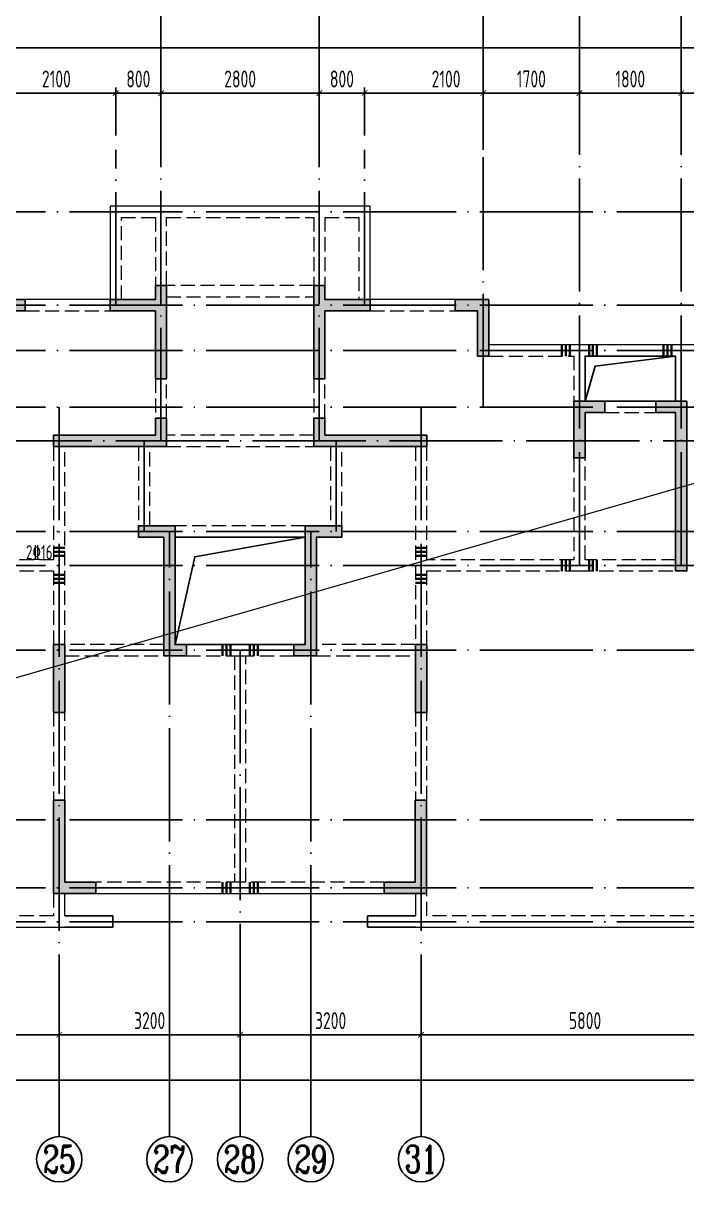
# Model space of a CAD drawing. Extents: x -812054 to 22247, y -644080 to 1003627.
# Drawn here: x -218009 to -206271, y -367582 to -347095 of the extents above; entities that cross this region are included whole.
import ezdxf
from ezdxf.enums import TextEntityAlignment as Align

# ---------------------------------------------------------------- set-up
doc = ezdxf.new("R2010")
doc.units = 0
doc.header["$LTSCALE"] = 1000
doc.linetypes.add('DASH', pattern=[0.35, 0.25, -0.1])
doc.linetypes.add('DOTE', pattern=[2.42, 2, -0.2, 0.02, -0.2])
doc.layers.get('0').update_dxf_attribs({"linetype": 'CONTINUOUS'})
doc.layers.get('DEFPOINTS').update_dxf_attribs({"linetype": 'CONTINUOUS'})
for name, color, linetype in [('A-AXIS', 1, 'CONTINUOUS'), ('A-DOTE', 10, 'DOTE'), ('AXIS_NUM', 7, 'CONTINUOUS'), ('BEAM_CON', 4, 'CONTINUOUS'), ('S-D洞口', 4, 'CONTINUOUS'), ('S-L主梁线', 4, 'DASH'), ('S-L梁编号', 6, 'CONTINUOUS'), ('S-L梁配筋', 7, 'CONTINUOUS'), ('S-Q墙填充', 252, 'CONTINUOUS'), ('S-Q墙实线', 6, 'CONTINUOUS'), ('S-Y一般标注', 3, 'CONTINUOUS')]:
    doc.layers.add(name, color=color, linetype=linetype)
doc.layers.add('梁附加箍筋', color=1, linetype='CONTINUOUS', lineweight=35)
doc.styles.add('TSSD_Axis', font='complex.shx', dxfattribs={"width": 0.7, "bigfont": 'hztxt.shx'})
doc.styles.add('TSSD_DIMENSION', font='Tssdeng.shx', dxfattribs={"width": 0.7, "bigfont": 'tssdchn.shx'})
doc.styles.add('TSSD_REIN', font='tssdeng.shx', dxfattribs={"width": 0.7, "height": 300, "bigfont": 'tssdchn.shx'})
doc.dimstyles.new('TSSD_100_100', dxfattribs={"dimtxt": 300, "dimasz": 100, "dimexe": 100, "dimexo": 250, "dimgap": 100, "dimtad": 1, "dimdec": 0, "dimzin": 0, "dimdsep": 46, "dimtxsty": 'TSSD_DIMENSION', "dimblk": 'ARCHTICK', "dimcen": 0, "dimdle": 100, "dimclrt": 7, "dimadec": 0, "dimazin": 0, "dimtfac": 1, "dimtdec": 0, "dimtix": 1, "dimtmove": 2, "dimatfit": 3, "dimldrblk": 'ARCHTICK', "dimfxl": 1, "dimtolj": 1, "dimtzin": 0, "dimarcsym": 0})

# ---------------------------------------------------------------- blocks, each defined once
blk = doc.blocks.new('_ArchTick')
at = {"color": 0, "linetype": 'ByBlock', "const_width": 0.15}
blk.add_lwpolyline([(-0.5, -0.5), (0.5, 0.5)], dxfattribs=at)
blk = doc.blocks.new('*D152')
at = {"layer": 'DEFPOINTS', "color": 0, "transparency": 16777216}
for p in [(40700, 19250), (39900, 18250), (40700, 18250)]:
    blk.add_point(p, dxfattribs=at)
at = {"layer": 'S-Y一般标注', "color": 0, "lineweight": -2, "transparency": 16777216}
for p, q in [((39900, 18500), (39900, 19350)), ((40700, 18500), (40700, 19350)), ((39800, 19250), (40800, 19250))]:
    blk.add_line(p, q, dxfattribs=at)
at = {"layer": 'S-Y一般标注', "color": 0, "lineweight": -2, "transparency": 16777216, "xscale": 100, "yscale": 100, "zscale": 100, "rotation": 180}
blk.add_blockref('_ArchTick', (39900, 19250), dxfattribs=at)
at = {"layer": 'S-Y一般标注', "color": 0, "lineweight": -2, "transparency": 16777216, "xscale": 100, "yscale": 100, "zscale": 100}
blk.add_blockref('_ArchTick', (40700, 19250), dxfattribs=at)
at = {"layer": 'S-Y一般标注', "color": 7, "transparency": 16777216, "insert": (40300, 19500), "char_height": 300, "attachment_point": 5, "style": 'TSSD_DIMENSION'}
blk.add_mtext('\\A1;800', dxfattribs=at)
blk = doc.blocks.new('*D153')
at = {"layer": 'DEFPOINTS', "color": 0, "transparency": 16777216}
for p in [(43500, 19250), (40700, 18250), (43500, 18250)]:
    blk.add_point(p, dxfattribs=at)
at = {"layer": 'S-Y一般标注', "color": 0, "lineweight": -2, "transparency": 16777216}
for p, q in [((40700, 18500), (40700, 19350)), ((43500, 18500), (43500, 19350)), ((40600, 19250), (43600, 19250))]:
    blk.add_line(p, q, dxfattribs=at)
at = {"layer": 'S-Y一般标注', "color": 0, "lineweight": -2, "transparency": 16777216, "xscale": 100, "yscale": 100, "zscale": 100, "rotation": 180}
blk.add_blockref('_ArchTick', (40700, 19250), dxfattribs=at)
at = {"layer": 'S-Y一般标注', "color": 0, "lineweight": -2, "transparency": 16777216, "xscale": 100, "yscale": 100, "zscale": 100}
blk.add_blockref('_ArchTick', (43500, 19250), dxfattribs=at)
at = {"layer": 'S-Y一般标注', "color": 7, "transparency": 16777216, "insert": (42100, 19500), "char_height": 300, "attachment_point": 5, "style": 'TSSD_DIMENSION'}
blk.add_mtext('\\A1;2800', dxfattribs=at)
blk = doc.blocks.new('*D154')
at = {"layer": 'DEFPOINTS', "color": 0, "transparency": 16777216}
for p in [(46400, 19250), (44300, 18250), (46400, 18250)]:
    blk.add_point(p, dxfattribs=at)
at = {"layer": 'S-Y一般标注', "color": 0, "lineweight": -2, "transparency": 16777216}
for p, q in [((44300, 18500), (44300, 19350)), ((46400, 18500), (46400, 19350)), ((44200, 19250), (46500, 19250))]:
    blk.add_line(p, q, dxfattribs=at)
at = {"layer": 'S-Y一般标注', "color": 0, "lineweight": -2, "transparency": 16777216, "xscale": 100, "yscale": 100, "zscale": 100, "rotation": 180}
blk.add_blockref('_ArchTick', (44300, 19250), dxfattribs=at)
at = {"layer": 'S-Y一般标注', "color": 0, "lineweight": -2, "transparency": 16777216, "xscale": 100, "yscale": 100, "zscale": 100}
blk.add_blockref('_ArchTick', (46400, 19250), dxfattribs=at)
at = {"layer": 'S-Y一般标注', "color": 7, "transparency": 16777216, "insert": (45742, 19500), "char_height": 300, "attachment_point": 5, "style": 'TSSD_DIMENSION'}
blk.add_mtext('\\A1;2100', dxfattribs=at)
blk = doc.blocks.new('*D155')
at = {"layer": 'DEFPOINTS', "color": 0, "transparency": 16777216}
for p in [(48100, 19250), (46400, 18250), (48100, 18250)]:
    blk.add_point(p, dxfattribs=at)
at = {"layer": 'S-Y一般标注', "color": 0, "lineweight": -2, "transparency": 16777216}
for p, q in [((46400, 18500), (46400, 19350)), ((48100, 18500), (48100, 19350)), ((46300, 19250), (48200, 19250))]:
    blk.add_line(p, q, dxfattribs=at)
at = {"layer": 'S-Y一般标注', "color": 0, "lineweight": -2, "transparency": 16777216, "xscale": 100, "yscale": 100, "zscale": 100, "rotation": 180}
blk.add_blockref('_ArchTick', (46400, 19250), dxfattribs=at)
at = {"layer": 'S-Y一般标注', "color": 0, "lineweight": -2, "transparency": 16777216, "xscale": 100, "yscale": 100, "zscale": 100}
blk.add_blockref('_ArchTick', (48100, 19250), dxfattribs=at)
at = {"layer": 'S-Y一般标注', "color": 7, "transparency": 16777216, "insert": (47250, 19500), "char_height": 300, "attachment_point": 5, "style": 'TSSD_DIMENSION'}
blk.add_mtext('\\A1;1700', dxfattribs=at)
blk = doc.blocks.new('*D156')
at = {"layer": 'DEFPOINTS', "color": 0, "transparency": 16777216}
for p in [(49900, 19250), (48100, 18250), (49900, 18250)]:
    blk.add_point(p, dxfattribs=at)
at = {"layer": 'S-Y一般标注', "color": 0, "lineweight": -2, "transparency": 16777216}
for p, q in [((48100, 18500), (48100, 19350)), ((49900, 18500), (49900, 19350)), ((48000, 19250), (50000, 19250))]:
    blk.add_line(p, q, dxfattribs=at)
at = {"layer": 'S-Y一般标注', "color": 0, "lineweight": -2, "transparency": 16777216, "xscale": 100, "yscale": 100, "zscale": 100, "rotation": 180}
blk.add_blockref('_ArchTick', (48100, 19250), dxfattribs=at)
at = {"layer": 'S-Y一般标注', "color": 0, "lineweight": -2, "transparency": 16777216, "xscale": 100, "yscale": 100, "zscale": 100}
blk.add_blockref('_ArchTick', (49900, 19250), dxfattribs=at)
at = {"layer": 'S-Y一般标注', "color": 7, "transparency": 16777216, "insert": (49000, 19500), "char_height": 300, "attachment_point": 5, "style": 'TSSD_DIMENSION'}
blk.add_mtext('\\A1;1800', dxfattribs=at)
blk = doc.blocks.new('*D157')
at = {"layer": 'DEFPOINTS', "color": 0, "transparency": 16777216}
for p in [(52800, 19250), (49900, 18250), (52800, 18250)]:
    blk.add_point(p, dxfattribs=at)
at = {"layer": 'S-Y一般标注', "color": 0, "lineweight": -2, "transparency": 16777216}
for p, q in [((49900, 18500), (49900, 19350)), ((52800, 18500), (52800, 19350)), ((49800, 19250), (52900, 19250))]:
    blk.add_line(p, q, dxfattribs=at)
at = {"layer": 'S-Y一般标注', "color": 0, "lineweight": -2, "transparency": 16777216, "xscale": 100, "yscale": 100, "zscale": 100, "rotation": 180}
blk.add_blockref('_ArchTick', (49900, 19250), dxfattribs=at)
at = {"layer": 'S-Y一般标注', "color": 0, "lineweight": -2, "transparency": 16777216, "xscale": 100, "yscale": 100, "zscale": 100}
blk.add_blockref('_ArchTick', (52800, 19250), dxfattribs=at)
at = {"layer": 'S-Y一般标注', "color": 7, "transparency": 16777216, "insert": (51350, 19500), "char_height": 300, "attachment_point": 5, "style": 'TSSD_DIMENSION'}
blk.add_mtext('\\A1;2900', dxfattribs=at)
blk = doc.blocks.new('*D159')
at = {"layer": 'DEFPOINTS', "color": 0, "transparency": 16777216}
for p in [(54600, 20050), (4600, 18250), (54600, 18250)]:
    blk.add_point(p, dxfattribs=at)
at = {"layer": 'S-Y一般标注', "color": 0, "lineweight": -2, "transparency": 16777216}
for p, q in [((4600, 18500), (4600, 20150)), ((54600, 18500), (54600, 20150)), ((4500, 20050), (54700, 20050))]:
    blk.add_line(p, q, dxfattribs=at)
at = {"layer": 'S-Y一般标注', "color": 0, "lineweight": -2, "transparency": 16777216, "xscale": 100, "yscale": 100, "zscale": 100, "rotation": 180}
blk.add_blockref('_ArchTick', (4600, 20050), dxfattribs=at)
at = {"layer": 'S-Y一般标注', "color": 0, "lineweight": -2, "transparency": 16777216, "xscale": 100, "yscale": 100, "zscale": 100}
blk.add_blockref('_ArchTick', (54600, 20050), dxfattribs=at)
at = {"layer": 'S-Y一般标注', "color": 7, "transparency": 16777216, "insert": (29600, 20300), "char_height": 300, "attachment_point": 5, "style": 'TSSD_DIMENSION'}
blk.add_mtext('\\A1;50000', dxfattribs=at)
blk = doc.blocks.new('*D172')
at = {"layer": 'DEFPOINTS', "color": 0, "transparency": 16777216}
for p in [(39900, 19250), (37800, 18250), (39900, 18250)]:
    blk.add_point(p, dxfattribs=at)
at = {"layer": 'S-Y一般标注', "color": 0, "lineweight": -2, "transparency": 16777216}
for p, q in [((37800, 18500), (37800, 19350)), ((39900, 18500), (39900, 19350)), ((37700, 19250), (40000, 19250))]:
    blk.add_line(p, q, dxfattribs=at)
at = {"layer": 'S-Y一般标注', "color": 0, "lineweight": -2, "transparency": 16777216, "xscale": 100, "yscale": 100, "zscale": 100, "rotation": 180}
blk.add_blockref('_ArchTick', (37800, 19250), dxfattribs=at)
at = {"layer": 'S-Y一般标注', "color": 0, "lineweight": -2, "transparency": 16777216, "xscale": 100, "yscale": 100, "zscale": 100}
blk.add_blockref('_ArchTick', (39900, 19250), dxfattribs=at)
at = {"layer": 'S-Y一般标注', "color": 7, "transparency": 16777216, "insert": (38850, 19500), "char_height": 300, "attachment_point": 5, "style": 'TSSD_DIMENSION'}
blk.add_mtext('\\A1;2100', dxfattribs=at)
blk = doc.blocks.new('*D173')
at = {"layer": 'DEFPOINTS', "color": 0, "transparency": 16777216}
for p in [(44300, 19250), (43500, 18250), (44300, 18250)]:
    blk.add_point(p, dxfattribs=at)
at = {"layer": 'S-Y一般标注', "color": 0, "lineweight": -2, "transparency": 16777216}
for p, q in [((43500, 18500), (43500, 19350)), ((44300, 18500), (44300, 19350)), ((43400, 19250), (44400, 19250))]:
    blk.add_line(p, q, dxfattribs=at)
at = {"layer": 'S-Y一般标注', "color": 0, "lineweight": -2, "transparency": 16777216, "xscale": 100, "yscale": 100, "zscale": 100, "rotation": 180}
blk.add_blockref('_ArchTick', (43500, 19250), dxfattribs=at)
at = {"layer": 'S-Y一般标注', "color": 0, "lineweight": -2, "transparency": 16777216, "xscale": 100, "yscale": 100, "zscale": 100}
blk.add_blockref('_ArchTick', (44300, 19250), dxfattribs=at)
at = {"layer": 'S-Y一般标注', "color": 7, "transparency": 16777216, "insert": (43900, 19500), "char_height": 300, "attachment_point": 5, "style": 'TSSD_DIMENSION'}
blk.add_mtext('\\A1;800', dxfattribs=at)
blk = doc.blocks.new('*D178')
at = {"layer": 'DEFPOINTS', "color": 0, "transparency": 16777216}
for p in [(33100, 3600), (38900, 3600), (38900, 2600)]:
    blk.add_point(p, dxfattribs=at)
at = {"layer": 'S-Y一般标注', "color": 0, "lineweight": -2, "transparency": 16777216}
for p, q in [((33100, 3350), (33100, 2500)), ((38900, 3350), (38900, 2500)), ((33000, 2600), (39000, 2600))]:
    blk.add_line(p, q, dxfattribs=at)
at = {"layer": 'S-Y一般标注', "color": 0, "lineweight": -2, "transparency": 16777216, "xscale": 100, "yscale": 100, "zscale": 100, "rotation": 180}
blk.add_blockref('_ArchTick', (33100, 2600), dxfattribs=at)
at = {"layer": 'S-Y一般标注', "color": 0, "lineweight": -2, "transparency": 16777216, "xscale": 100, "yscale": 100, "zscale": 100}
blk.add_blockref('_ArchTick', (38900, 2600), dxfattribs=at)
at = {"layer": 'S-Y一般标注', "color": 7, "transparency": 16777216, "insert": (36000, 2850), "char_height": 300, "attachment_point": 5, "style": 'TSSD_DIMENSION'}
blk.add_mtext('\\A1;5800', dxfattribs=at)
blk = doc.blocks.new('ts_axno')
at = {"color": 0, "linetype": 'ByBlock', "lineweight": -2}
blk.add_circle((0, 0), 0.5, dxfattribs=at)
at = {"color": 0, "linetype": 'ByBlock', "lineweight": -2, "style": 'TSSD_Axis', "width": 0.7}
blk.add_attdef('A', text='', height=0.6, dxfattribs=at).set_placement((0, 0), align=Align.MIDDLE_CENTER)
blk = doc.blocks.new('*D179')
at = {"layer": 'DEFPOINTS', "color": 0, "transparency": 16777216}
for p in [(42100, 3600), (45300, 3600), (45300, 2600)]:
    blk.add_point(p, dxfattribs=at)
at = {"layer": 'S-Y一般标注', "color": 0, "lineweight": -2, "transparency": 16777216}
for p, q in [((42100, 3350), (42100, 2500)), ((45300, 3350), (45300, 2500)), ((42000, 2600), (45400, 2600))]:
    blk.add_line(p, q, dxfattribs=at)
at = {"layer": 'S-Y一般标注', "color": 0, "lineweight": -2, "transparency": 16777216, "xscale": 100, "yscale": 100, "zscale": 100, "rotation": 180}
blk.add_blockref('_ArchTick', (42100, 2600), dxfattribs=at)
at = {"layer": 'S-Y一般标注', "color": 0, "lineweight": -2, "transparency": 16777216, "xscale": 100, "yscale": 100, "zscale": 100}
blk.add_blockref('_ArchTick', (45300, 2600), dxfattribs=at)
at = {"layer": 'S-Y一般标注', "color": 7, "transparency": 16777216, "insert": (43700, 2850), "char_height": 300, "attachment_point": 5, "style": 'TSSD_DIMENSION'}
blk.add_mtext('\\A1;3200', dxfattribs=at)
blk = doc.blocks.new('*D180')
at = {"layer": 'DEFPOINTS', "color": 0, "transparency": 16777216}
for p in [(45300, 3600), (51100, 3600), (51100, 2600)]:
    blk.add_point(p, dxfattribs=at)
at = {"layer": 'S-Y一般标注', "color": 0, "lineweight": -2, "transparency": 16777216}
for p, q in [((45300, 3350), (45300, 2500)), ((51100, 3350), (51100, 2500)), ((45200, 2600), (51200, 2600))]:
    blk.add_line(p, q, dxfattribs=at)
at = {"layer": 'S-Y一般标注', "color": 0, "lineweight": -2, "transparency": 16777216, "xscale": 100, "yscale": 100, "zscale": 100, "rotation": 180}
blk.add_blockref('_ArchTick', (45300, 2600), dxfattribs=at)
at = {"layer": 'S-Y一般标注', "color": 0, "lineweight": -2, "transparency": 16777216, "xscale": 100, "yscale": 100, "zscale": 100}
blk.add_blockref('_ArchTick', (51100, 2600), dxfattribs=at)
at = {"layer": 'S-Y一般标注', "color": 7, "transparency": 16777216, "insert": (48200, 2850), "char_height": 300, "attachment_point": 5, "style": 'TSSD_DIMENSION'}
blk.add_mtext('\\A1;5800', dxfattribs=at)
blk = doc.blocks.new('*D182')
at = {"layer": 'DEFPOINTS', "color": 0, "transparency": 16777216}
for p in [(4600, 3600), (54600, 3600), (54600, 1800)]:
    blk.add_point(p, dxfattribs=at)
at = {"layer": 'S-Y一般标注', "color": 0, "lineweight": -2, "transparency": 16777216}
for p, q in [((4600, 3350), (4600, 1700)), ((54600, 3350), (54600, 1700)), ((4500, 1800), (54700, 1800))]:
    blk.add_line(p, q, dxfattribs=at)
at = {"layer": 'S-Y一般标注', "color": 0, "lineweight": -2, "transparency": 16777216, "xscale": 100, "yscale": 100, "zscale": 100, "rotation": 180}
blk.add_blockref('_ArchTick', (4600, 1800), dxfattribs=at)
at = {"layer": 'S-Y一般标注', "color": 0, "lineweight": -2, "transparency": 16777216, "xscale": 100, "yscale": 100, "zscale": 100}
blk.add_blockref('_ArchTick', (54600, 1800), dxfattribs=at)
at = {"layer": 'S-Y一般标注', "color": 7, "transparency": 16777216, "insert": (29600, 2050), "char_height": 300, "attachment_point": 5, "style": 'TSSD_DIMENSION'}
blk.add_mtext('\\A1;50000', dxfattribs=at)
blk = doc.blocks.new('*D186')
at = {"layer": 'DEFPOINTS', "color": 0, "transparency": 16777216}
for p in [(38900, 3600), (42100, 3600), (42100, 2600)]:
    blk.add_point(p, dxfattribs=at)
at = {"layer": 'S-Y一般标注', "color": 0, "lineweight": -2, "transparency": 16777216}
for p, q in [((38900, 3350), (38900, 2500)), ((42100, 3350), (42100, 2500)), ((38800, 2600), (42200, 2600))]:
    blk.add_line(p, q, dxfattribs=at)
at = {"layer": 'S-Y一般标注', "color": 0, "lineweight": -2, "transparency": 16777216, "xscale": 100, "yscale": 100, "zscale": 100, "rotation": 180}
blk.add_blockref('_ArchTick', (38900, 2600), dxfattribs=at)
at = {"layer": 'S-Y一般标注', "color": 0, "lineweight": -2, "transparency": 16777216, "xscale": 100, "yscale": 100, "zscale": 100}
blk.add_blockref('_ArchTick', (42100, 2600), dxfattribs=at)
at = {"layer": 'S-Y一般标注', "color": 7, "transparency": 16777216, "insert": (40500, 2850), "char_height": 300, "attachment_point": 5, "style": 'TSSD_DIMENSION'}
blk.add_mtext('\\A1;3200', dxfattribs=at)
blk = doc.blocks.new('20210807.15312446')
at = {"layer": 'S-Q墙填充'}
h = blk.add_hatch(color=252, dxfattribs=at)
h.dxf.hatch_style = 1
h.paths.add_polyline_path([(97216, 67840), (97216, 68190), (97016, 68190), (97016, 67940), (96216, 67940), (96216, 67740), (97016, 67740), (97016, 66540), (97216, 66540)])
h = blk.add_hatch(color=252, dxfattribs=at)
h.dxf.hatch_style = 1
h.paths.add_polyline_path([(99816, 67840), (99816, 66540), (100016, 66540), (100016, 67740), (100815, 67740), (100815, 67940), (100016, 67940), (100016, 68190), (99816, 68190)])
h = blk.add_hatch(color=252, dxfattribs=at)
h.dxf.hatch_style = 1
h.paths.add_polyline_path([(94316, 67740), (94716, 67740), (94716, 67940), (94116, 67940), (94116, 66940), (94316, 66940)])
h = blk.add_hatch(color=252, dxfattribs=at)
h.dxf.hatch_style = 1
h.paths.add_polyline_path([(102916, 67940), (102316, 67940), (102316, 67740), (102716, 67740), (102716, 66940), (102916, 66940)])
h = blk.add_hatch(color=252, dxfattribs=at)
h.dxf.hatch_style = 1
h.paths.add_polyline_path([(104416, 66140), (104416, 65140), (104616, 65140), (104616, 65940), (104966, 65940), (104966, 66140)])
h = blk.add_hatch(color=252, dxfattribs=at)
h.dxf.hatch_style = 1
h.paths.add_polyline_path([(106416, 66140), (105866, 66140), (105866, 65940), (106216, 65940), (106216, 63140), (106416, 63140)])
h = blk.add_hatch(color=252, dxfattribs=at)
h.dxf.hatch_style = 1
h.paths.add_polyline_path([(95216, 65340), (96816, 65340), (97216, 65340), (97216, 65840), (97016, 65840), (97016, 65540), (96816, 65540), (95216, 65540)])
h = blk.add_hatch(color=252, dxfattribs=at)
h.dxf.hatch_style = 1
h.paths.add_polyline_path([(100016, 65540), (100016, 65840), (99816, 65840), (99816, 65340), (100216, 65340), (101816, 65340), (101816, 65540), (100216, 65540)])
h = blk.add_hatch(color=252, dxfattribs=at)
h.dxf.hatch_style = 1
h.paths.add_polyline_path([(97166, 63740), (97166, 61640), (97566, 61640), (97566, 61840), (97366, 61840), (97366, 63940), (96716, 63940), (96716, 63740)])
h = blk.add_hatch(color=252, dxfattribs=at)
h.dxf.hatch_style = 1
h.paths.add_polyline_path([(99666, 61840), (99466, 61840), (99466, 61640), (99866, 61640), (99866, 63740), (100316, 63740), (100316, 63940), (99666, 63940)])
h = blk.add_hatch(color=252, dxfattribs=at)
h.dxf.hatch_style = 1
h.paths.add_polyline_path([(95416, 60640), (95416, 61840), (95216, 61840), (95216, 60640)])
h = blk.add_hatch(color=252, dxfattribs=at)
h.dxf.hatch_style = 1
h.paths.add_polyline_path([(101816, 60640), (101816, 61840), (101616, 61840), (101616, 60640)])
h = blk.add_hatch(color=252, dxfattribs=at)
h.dxf.hatch_style = 1
h.paths.add_polyline_path([(95213, 57440), (95963, 57440), (95963, 57640), (95413, 57640), (95413, 59090), (95213, 59090)])
h = blk.add_hatch(color=252, dxfattribs=at)
h.dxf.hatch_style = 1
h.paths.add_polyline_path([(101813, 57440), (101063, 57440), (101063, 57640), (101613, 57640), (101613, 58740), (101613, 59090), (101813, 59090), (101813, 58740)])
at = {"layer": 'BEAM_CON'}
for p, q in [((95416, 57040), (96266, 57040)), ((96266, 56840), (96266, 57040)), ((101616, 57040), (100766, 57040)), ((100766, 56840), (100766, 57040)), ((95416, 56840), (96266, 56840)), ((101616, 56840), (100766, 56840))]:
    blk.add_line(p, q, dxfattribs=at)
at = {"layer": 'S-D洞口', "color": 5}
for points in [[(104616, 66140), (106216, 66140), (106216, 66940), (104616, 66940), (104616, 66140), (104793, 66762), (106216, 66940)], [(97366, 61840), (99666, 61840), (99666, 63740), (97366, 63740), (97366, 61840), (97712, 63393), (99666, 63740)]]:
    blk.add_lwpolyline(points, dxfattribs=at)
at = {"layer": 'S-L主梁线', "linetype": 'ByBlock', "lineweight": 18}
for p, q in [((96216, 69590), (96216, 67940)), ((97116, 69590), (96216, 69590)), ((99916, 69590), (97116, 69590)), ((100816, 69590), (99916, 69590)), ((100816, 67940), (100816, 69590)), ((96216, 67940), (94716, 67940)), ((102316, 67940), (100816, 67940)), ((104516, 67140), (102916, 67140)), ((106316, 67140), (104516, 67140)), ((109316, 67140), (106316, 67140)), ((104616, 66940), (106216, 66940)), ((104616, 66140), (104616, 66940)), ((106216, 66940), (106216, 66140)), ((105866, 66140), (104966, 66140)), ((97366, 63740), (99666, 63740)), ((98516, 61840), (97566, 61840)), ((99466, 61840), (98516, 61840)), ((95416, 57040), (95416, 57440)), ((95963, 57440), (98516, 57440)), ((98516, 57440), (101063, 57440)), ((101616, 57440), (101616, 57040)), ((89416, 56840), (95416, 56840)), ((101616, 56840), (107616, 56840))]:
    blk.add_line(p, q, dxfattribs=at)
at = {"layer": 'S-L主梁线', "linetype": 'DASH', "lineweight": 18}
for p, q in [((96416, 69390), (97016, 69390)), ((96416, 67940), (96416, 69390)), ((97016, 69390), (97016, 68190)), ((97216, 69390), (99816, 69390)), ((97216, 68190), (97216, 69390)), ((99816, 69390), (99816, 68190)), ((100015, 69390), (100016, 68190)), ((100016, 69390), (100616, 69390)), ((100616, 69390), (100616, 67940)), ((99815, 68190), (97216, 68190)), ((97216, 67990), (99816, 67990)), ((94716, 67740), (96216, 67740)), ((100816, 67740), (102316, 67740)), ((102916, 66940), (104416, 66940)), ((104416, 66940), (104416, 66140)), ((97016, 66540), (97016, 65840)), ((97216, 65840), (97216, 66540)), ((99816, 66540), (99816, 65840)), ((100016, 65840), (100016, 66540)), ((104966, 65940), (105866, 65940)), ((99816, 65540), (97216, 65540)), ((95216, 65340), (95216, 63340)), ((95416, 63240), (95416, 65340)), ((96716, 65340), (96716, 63940)), ((96916, 63940), (96916, 65340)), ((97216, 65340), (99816, 65340)), ((100116, 65340), (100116, 63940)), ((100316, 63940), (100316, 65340)), ((101616, 65340), (101616, 63240)), ((101816, 63340), (101816, 65340)), ((104416, 65140), (104416, 63340)), ((104616, 63340), (104616, 65140)), ((99666, 63940), (97366, 63940)), ((95216, 63340), (92616, 63340)), ((104416, 63340), (101816, 63340)), ((106216, 63340), (104616, 63340)), ((92516, 63140), (95216, 63140)), ((95216, 63140), (95216, 61840)), ((95416, 61840), (95416, 63240)), ((101616, 63240), (101616, 61840)), ((101816, 63140), (104516, 63140)), ((101816, 61840), (101816, 63140)), ((104516, 63140), (106216, 63140)), ((97166, 61840), (95416, 61840)), ((101616, 61840), (99866, 61840)), ((95416, 61640), (97166, 61640)), ((97566, 61640), (98516, 61640)), ((98416, 61640), (98416, 57640)), ((98516, 61640), (99466, 61640)), ((98616, 57640), (98616, 61640)), ((99866, 61640), (101616, 61640)), ((95216, 60640), (95216, 59090)), ((95416, 59090), (95416, 60640)), ((101616, 60640), (101616, 59090)), ((101816, 59090), (101816, 60640)), ((98516, 57640), (95963, 57640)), ((101063, 57640), (98516, 57640)), ((95216, 57440), (95216, 57040)), ((101816, 57040), (101816, 57440)), ((95216, 57040), (89616, 57040)), ((107416, 57040), (101816, 57040))]:
    blk.add_line(p, q, dxfattribs=at)
at = {"layer": 'S-Q墙实线'}
blk.add_lwpolyline([(97216, 67840), (97216, 68190), (97016, 68190), (97016, 67940), (96216, 67940), (96216, 67740), (97016, 67740), (97016, 66540), (97216, 66540), (97216, 67840)], dxfattribs=at)
for points in [[(99816, 67840), (99816, 66540), (100016, 66540), (100016, 67740), (100815, 67740), (100815, 67940), (100016, 67940), (100016, 68190), (99816, 68190)], [(94316, 67740), (94716, 67740), (94716, 67940), (94116, 67940), (94116, 66940), (94316, 66940)], [(102916, 67940), (102316, 67940), (102316, 67740), (102716, 67740), (102716, 66940), (102916, 66940)], [(104416, 66140), (104416, 65140), (104616, 65140), (104616, 65940), (104966, 65940), (104966, 66140)], [(106416, 66140), (105866, 66140), (105866, 65940), (106216, 65940), (106216, 63140), (106416, 63140)], [(95216, 65340), (96816, 65340), (97216, 65340), (97216, 65840), (97016, 65840), (97016, 65540), (96816, 65540), (95216, 65540)], [(100016, 65540), (100016, 65840), (99816, 65840), (99816, 65340), (100216, 65340), (101816, 65340), (101816, 65540), (100216, 65540)], [(97166, 63740), (97166, 61640), (97566, 61640), (97566, 61840), (97366, 61840), (97366, 63940), (96716, 63940), (96716, 63740)], [(99666, 61840), (99466, 61840), (99466, 61640), (99866, 61640), (99866, 63740), (100316, 63740), (100316, 63940), (99666, 63940)], [(95416, 60640), (95416, 61840), (95216, 61840), (95216, 60640)], [(101816, 60640), (101816, 61840), (101616, 61840), (101616, 60640)], [(95213, 57440), (95963, 57440), (95963, 57640), (95413, 57640), (95413, 59090), (95213, 59090)], [(101813, 57440), (101063, 57440), (101063, 57640), (101613, 57640), (101613, 58740), (101613, 59090), (101813, 59090), (101813, 58740)]]:
    blk.add_lwpolyline(points, close=True, dxfattribs=at)
blk = doc.blocks.new('20210726.16395156')
at = {"layer": 'A-AXIS'}
for p, q in [((40700, 18249.9), (40700, 21049.9)), ((43500, 18249.9), (43500, 21049.9)), ((46400, 18249.9), (46400, 21049.9)), ((48100, 18249.9), (48100, 21049.9)), ((49900, 18249.9), (49900, 21049.9)), ((38900, 3600.1), (38900, 800.1)), ((40850, 3600.2), (40850, 800.2)), ((42100, 3600), (42100, 800)), ((43350, 3600.3), (43350, 800.3)), ((45300, 3600), (45300, 800))]:
    blk.add_line(p, q, dxfattribs=at)
at = {"layer": 'A-DOTE'}
for p, q in [((39900, 15500), (39900, 18249.9)), ((40700, 13100.3), (40700, 18249.9)), ((43500, 13100.3), (43500, 18249.9)), ((44300, 15500), (44300, 18249.9)), ((46400, 13700), (46400, 18249.9)), ((48100, 10900), (48100, 18249.9)), ((49900, 10900), (49900, 18249.9)), ((55600, 17150), (3600, 17150)), ((55600, 15500), (3600, 15500)), ((55600, 14700), (3600, 14700)), ((55600, 13700), (3600, 13700)), ((38900.2, 13700), (38900, 3600)), ((45299.8, 13700), (45300, 3600)), ((3600, 13100.3), (55600, 13100.3)), ((40400, 11500), (40400, 13100)), ((43800, 11500), (43800, 13100)), ((55600, 11500), (3600, 11500)), ((40850, 3600.2), (40850, 11500)), ((43350, 3600.2), (43350, 11500)), ((55600, 10900), (3600, 10900)), ((55600, 9400), (3600, 9400)), ((42100, 9400), (42100, 3600)), ((55600, 6400), (3600, 6400)), ((55600, 5200), (3600, 5200)), ((55600, 4600), (3600, 4600))]:
    blk.add_line(p, q, dxfattribs=at)
at = {"layer": 'A-AXIS'}
ref = blk.add_blockref('ts_axno', (38900, 400.1), dxfattribs=dict(at, xscale=-800, yscale=800, zscale=800, rotation=180))
ref.add_attrib('17', '25', dxfattribs={"layer": 'AXIS_NUM', "height": 480, "style": 'TSSD_Axis', "width": 0.7}).set_placement((38900, 400.1), align=Align.MIDDLE_CENTER)
ref = blk.add_blockref('ts_axno', (40850, 400.2), dxfattribs=dict(at, xscale=-800, yscale=800, zscale=800, rotation=180))
ref.add_attrib('5', '27', dxfattribs={"layer": 'AXIS_NUM', "height": 480, "style": 'TSSD_Axis', "width": 0.7}).set_placement((40850, 400.2), align=Align.MIDDLE_CENTER)
ref = blk.add_blockref('ts_axno', (42100, 400), dxfattribs=dict(at, xscale=-800, yscale=800, zscale=800, rotation=180))
ref.add_attrib('19', '28', dxfattribs={"layer": 'AXIS_NUM', "height": 480, "style": 'TSSD_Axis', "width": 0.7}).set_placement((42100, 400), align=Align.MIDDLE_CENTER)
ref = blk.add_blockref('ts_axno', (43350, 400.3), dxfattribs=dict(at, xscale=-800, yscale=800, zscale=800, rotation=180))
ref.add_attrib('5', '29', dxfattribs={"layer": 'AXIS_NUM', "height": 480, "style": 'TSSD_Axis', "width": 0.7}).set_placement((43350, 400.3), align=Align.MIDDLE_CENTER)
ref = blk.add_blockref('ts_axno', (45300, 400), dxfattribs=dict(at, xscale=-800, yscale=800, zscale=800, rotation=180))
ref.add_attrib('19', '31', dxfattribs={"layer": 'AXIS_NUM', "height": 480, "style": 'TSSD_Axis', "width": 0.7}).set_placement((45300, 400), align=Align.MIDDLE_CENTER)
at = {"layer": 'S-Y一般标注'}
for base, p1, p2, picture, middle in [((54600, 20049.9), (4600, 18249.9), (54600, 18249.9), '*D159', (29600, 20299.9)), ((39900, 19249.9), (37800, 18249.9), (39900, 18249.9), '*D172', (38850, 19499.9)), ((40700, 19249.9), (39900, 18249.9), (40700, 18249.9), '*D152', (40300, 19499.9)), ((43500, 19249.9), (40700, 18249.9), (43500, 18249.9), '*D153', (42100, 19499.9)), ((44300, 19249.9), (43500, 18249.9), (44300, 18249.9), '*D173', (43900, 19499.9)), ((48100, 19249.9), (46400, 18249.9), (48100, 18249.9), '*D155', (47250, 19499.9)), ((49900, 19249.9), (48100, 18249.9), (49900, 18249.9), '*D156', (49000, 19499.9)), ((52800, 19249.9), (49900, 18249.9), (52800, 18249.9), '*D157', (51350, 19499.9)), ((54600, 1800), (4600, 3600), (54600, 3600), '*D182', (29600, 2050)), ((38900, 2600.1), (33100, 3600), (38900, 3600.1), '*D178', (36000, 2850.1)), ((42100, 2600.1), (38900, 3600.1), (42100, 3600.1), '*D186', (40500, 2850.1)), ((45300, 2600.1), (42100, 3600.1), (45300, 3600.1), '*D179', (43700, 2850.1)), ((51100, 2600), (45300, 3600), (51100, 3600), '*D180', (48200, 2850))]:
    dim = blk.add_linear_dim(base=base, p1=p1, p2=p2, dimstyle='TSSD_100_100', dxfattribs=at)
    dim.commit()
    dim.dimension.update_dxf_attribs({"geometry": picture, "text_midpoint": middle})
dim = blk.add_linear_dim(base=(46400, 19249.9), p1=(44300, 18249.9), p2=(46400, 18249.9), dimstyle='TSSD_100_100', dxfattribs=at)
dim.commit()
dim.dimension.update_dxf_attribs({"geometry": '*D154', "text_midpoint": (45741.9, 19499.9), "dimtype": 160})

msp = doc.modelspace()

# ---------------------------------------------------------------- linework, layer by layer
at = {"layer": 'S-L梁编号', "lineweight": 18}
msp.add_lwpolyline([(-226571.35, -361081.85), (-201771.34, -353981.85)], dxfattribs=at)
at = {"layer": '梁附加箍筋', "lineweight": 35}
for p, q in [((-208481.35, -352981.85), (-208481.35, -352781.85)), ((-208411.35, -352981.85), (-208411.35, -352781.85)), ((-208341.35, -352981.85), (-208341.35, -352781.85)), ((-208001.35, -352981.85), (-208001.35, -352781.85)), ((-207931.35, -352981.85), (-207931.35, -352781.85)), ((-207861.35, -352981.85), (-207861.35, -352781.85)), ((-206681.32, -352981.85), (-206681.32, -352781.85)), ((-206611.32, -352981.85), (-206611.32, -352781.85)), ((-206541.32, -352981.85), (-206541.32, -352781.85)), ((-217271.33, -356371.84), (-217471.33, -356371.84)), ((-217271.33, -356441.84), (-217471.33, -356441.84)), ((-210871.34, -356371.84), (-211071.34, -356371.84)), ((-210871.34, -356441.84), (-211071.34, -356441.84)), ((-217271.33, -356511.84), (-217471.33, -356511.84)), ((-210871.35, -356511.84), (-211071.35, -356511.84)), ((-208481.35, -356781.84), (-208481.35, -356581.84)), ((-208411.35, -356781.84), (-208411.35, -356581.84)), ((-208341.35, -356781.84), (-208341.35, -356581.84)), ((-208001.35, -356781.84), (-208001.35, -356581.84)), ((-207931.35, -356781.84), (-207931.35, -356581.84)), ((-207861.35, -356781.84), (-207861.35, -356581.84)), ((-217271.33, -356851.84), (-217471.33, -356851.84)), ((-210871.35, -356851.84), (-211071.35, -356851.84)), ((-217271.33, -356921.84), (-217471.33, -356921.84)), ((-217271.33, -356991.84), (-217471.33, -356991.84)), ((-210871.35, -356921.84), (-211071.35, -356921.84)), ((-210871.35, -356991.84), (-211071.35, -356991.84)), ((-214481.35, -358281.85), (-214481.35, -358081.85)), ((-214411.35, -358281.85), (-214411.35, -358081.85)), ((-214341.35, -358281.85), (-214341.35, -358081.85)), ((-214001.35, -358281.85), (-214001.35, -358081.85)), ((-213931.35, -358281.85), (-213931.35, -358081.85)), ((-213861.35, -358281.85), (-213861.35, -358081.85)), ((-214481.35, -362481.85), (-214481.35, -362281.85)), ((-214411.35, -362481.85), (-214411.35, -362281.85)), ((-214341.35, -362481.85), (-214341.35, -362281.85)), ((-214001.35, -362481.85), (-214001.35, -362281.85)), ((-213931.35, -362481.85), (-213931.35, -362281.85)), ((-213861.35, -362481.85), (-213861.35, -362281.85))]:
    msp.add_line(p, q, dxfattribs=at)

# ---------------------------------------------------------------- block references
at = {"layer": 'A-DOTE'}
msp.add_blockref('20210726.16395156', (-256271.34, -367581.89), dxfattribs=at)
at = {"layer": 'S-Q墙填充'}
msp.add_blockref('20210807.15312446', (-312686.98, -419921.39), dxfattribs=at)

# ---------------------------------------------------------------- texts
at = {"layer": 'S-L梁配筋', "color": 7, "style": 'TSSD_REIN', "width": 0.7}
msp.add_text('2%%13216', height=250, dxfattribs=at).set_placement((-217489.42, -356574.22), align=Align.RIGHT)

doc.saveas('drawing.dxf')
